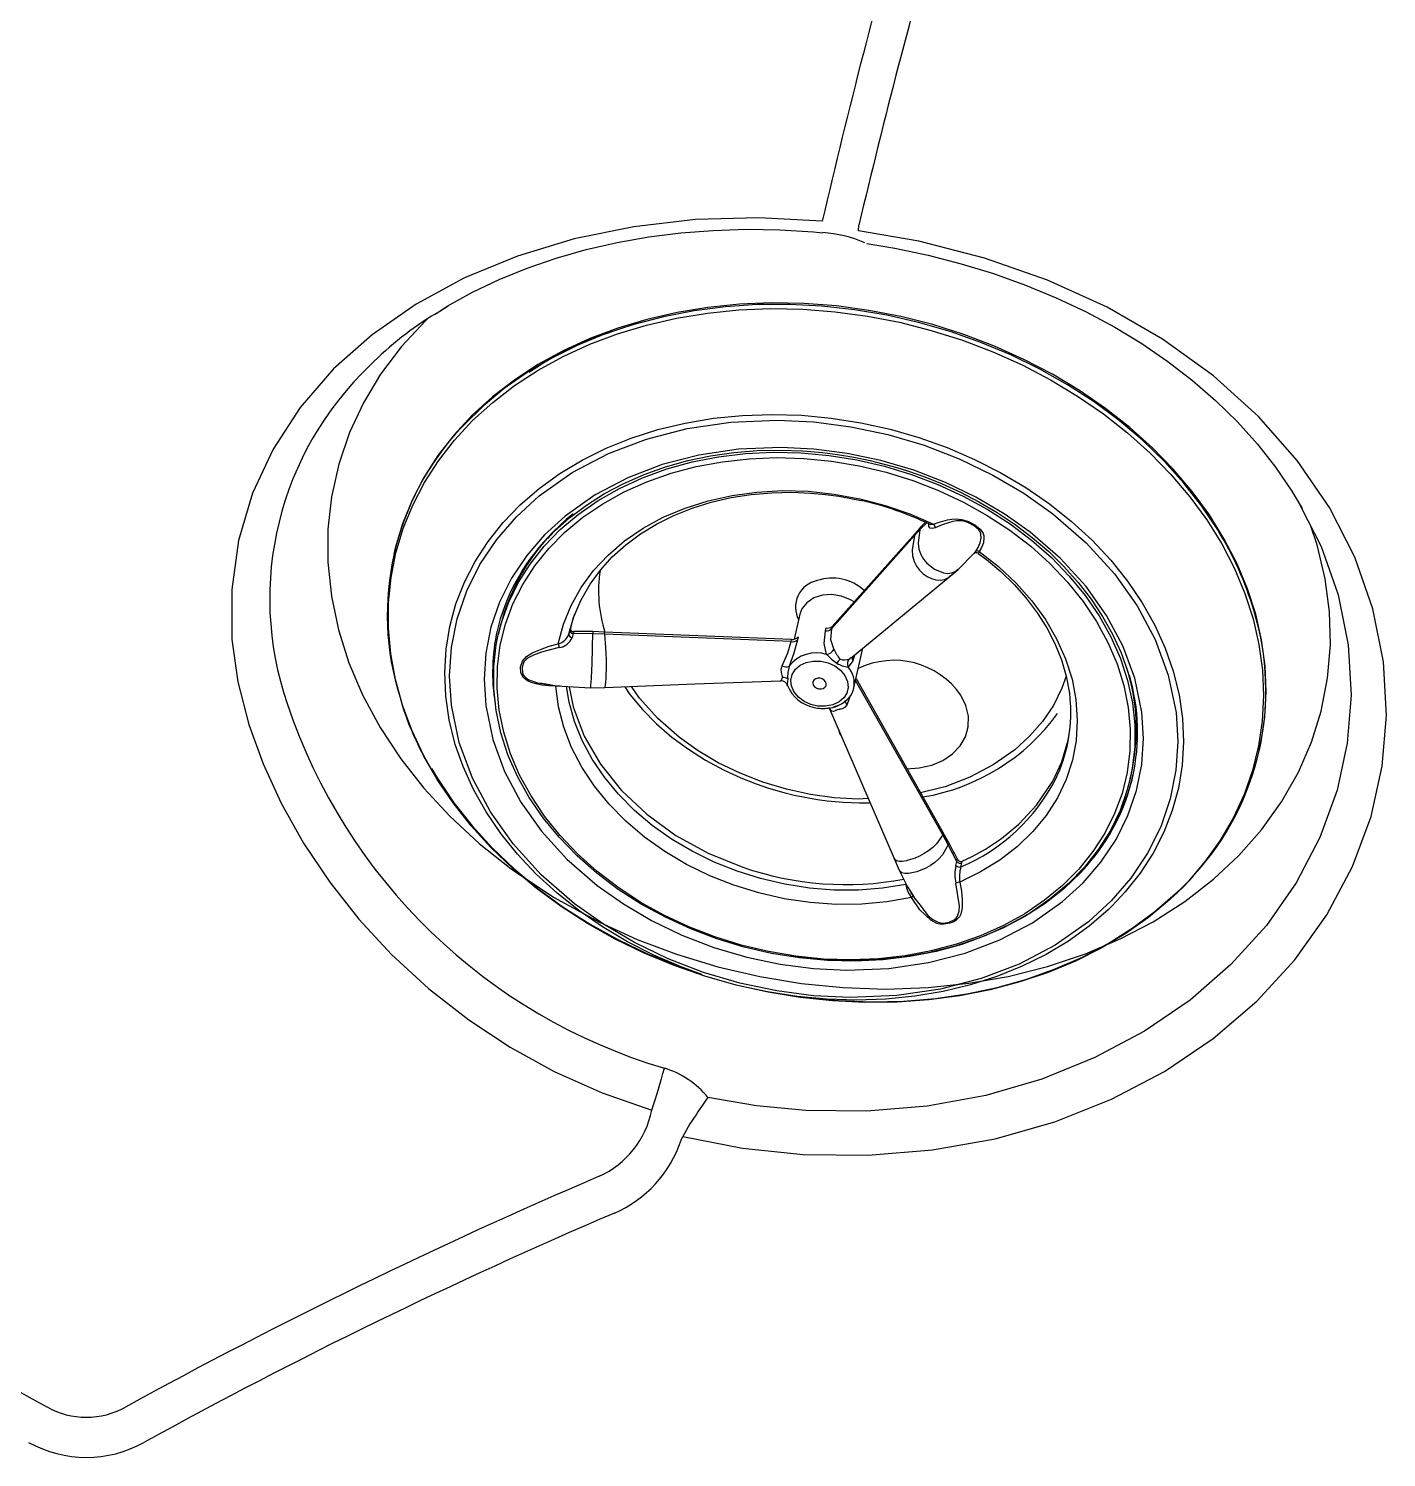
# Model space of a CAD drawing. Extents: x 527 to 611, y 788 to 934.
# Drawn here: x 590.02 to 597.77, y 867 to 875.16 of the extents above; entities that cross this region are included whole.
import ezdxf

# ---------------------------------------------------------------- set-up
doc = ezdxf.new("R2010")
doc.units = 0
doc.header["$MEASUREMENT"] = 0
for name, color, linetype in [('1', 4, 'Continuous'), ('BDIM_GREEN', 3, 'Continuous'), ('BDIM_YELLOW', 2, 'Continuous')]:
    doc.layers.add(name, color=color, linetype=linetype)

# ---------------------------------------------------------------- blocks, each defined once
blk = doc.blocks.new('2018 FLAIR')
at = {"layer": '1', "linetype": 'Continuous', "lineweight": 25}
for p, q in [((67.8636, 70.6443), (67.8651, 70.6772)), ((65.4514, 70.1737), (65.5196, 70.2171)), ((70.3813, 69.0845), (70.3911, 69.0655)), ((66.85, 65.4532), (66.8591, 65.4743))]:
    blk.add_line(p, q, dxfattribs=at)
at = {"layer": '1', "linetype": 'Continuous', "lineweight": 25, "flags": 128}
for points in [[(67.6564, 70.7008), (67.293, 70.7197), (66.9318, 70.7088), (66.5796, 70.6686), (66.2404, 70.5991), (65.9166, 70.5012), (65.6141, 70.3766), (65.3368, 70.2265), (65.0858, 70.0521), (64.8655, 69.8563), (64.6754, 69.6371), (64.5203, 69.3994), (64.4029, 69.1472), (64.3233, 68.8778), (64.2842, 68.5979), (64.286, 68.3126), (64.3195, 68.0698), (64.3815, 67.8269)], [(65.4451, 70.1701), (65.5152, 70.2147), (65.6595, 70.2943), (65.8117, 70.3668), (65.9712, 70.4317), (66.1371, 70.4888), (66.3086, 70.5376), (66.4849, 70.5781), (66.6652, 70.61), (66.8481, 70.6331), (67.034, 70.6477), (67.223, 70.6537), (67.4137, 70.651), (67.6053, 70.6397), (67.6589, 70.6341)], [(66.8591, 65.4743), (67.201, 65.4087), (67.5467, 65.3725), (67.9177, 65.3676), (68.2852, 65.3974), (68.6423, 65.4614), (68.9834, 65.5586), (69.3078, 65.6875), (69.6095, 65.8456), (69.8879, 66.0334), (70.1379, 66.2474), (70.3549, 66.4833), (70.5376, 66.7409), (70.6832, 67.0155), (70.7891, 67.3017), (70.8527, 67.5879), (70.8771, 67.8784), (70.8598, 68.1841), (70.7992, 68.4872), (70.6964, 68.7817), (70.5518, 69.065), (70.3674, 69.3342), (70.147, 69.5848), (69.8893, 69.8166), (69.5995, 70.0257), (69.283, 70.2085), (68.9427, 70.3634), (68.582, 70.4897), (68.208, 70.5854), (67.8636, 70.6443)], [(67.9097, 70.5721), (68.0713, 70.5456), (68.2604, 70.5058), (68.4483, 70.4574), (68.6338, 70.4005), (68.8156, 70.3354), (68.9923, 70.2624), (69.1627, 70.1819), (69.3255, 70.0945), (69.48, 70.0008), (69.6282, 69.8993), (69.7693, 69.7907), (69.9021, 69.6755), (70.0261, 69.5542), (70.1404, 69.4273), (70.2444, 69.2955), (70.3375, 69.1594), (70.3961, 69.0593)], [(65.4021, 70.1422), (65.3904, 70.1319), (65.2536, 69.9841), (65.1346, 69.8261), (65.0369, 69.6639), (64.9575, 69.4942), (64.8956, 69.313), (64.8542, 69.1265), (64.8338, 68.9416), (64.8332, 68.7541), (64.8532, 68.5601), (64.894, 68.3662), (64.9533, 68.1793), (65.0315, 67.9953), (65.1311, 67.8101), (65.2495, 67.6306), (65.3817, 67.463), (65.5299, 67.3031), (65.6979, 67.1479), (65.8805, 67.0031), (66.1221, 66.8417), (66.3839, 66.698)], [(70.3911, 69.0655), (70.5042, 68.8436), (70.574, 68.6438)], [(66.3839, 66.698), (66.5998, 66.5999), (66.8233, 66.5156), (67.0595, 66.4437), (67.3004, 66.3875), (67.5372, 66.3484), (67.7751, 66.3246), (68.0194, 66.3165), (68.2612, 66.325), (68.4923, 66.3491), (68.7179, 66.3887), (68.9427, 66.4453), (69.1583, 66.5175), (69.3576, 66.6022), (69.5453, 66.7006), (69.7252, 66.8154), (69.8902, 66.9432), (70.0352, 67.0789), (70.164, 67.225), (70.2788, 67.3852), (70.3747, 67.5542), (70.449, 67.7257), (70.5043, 67.9031), (70.541, 68.0905), (70.5569, 68.2816), (70.5522, 68.4695), (70.5279, 68.6581), (70.4823, 68.8518), (70.4456, 68.9585)], [(70.574, 68.6438), (70.6008, 68.567), (70.6583, 68.2821), (70.6753, 67.9943), (70.6535, 67.7209), (70.5951, 67.4511), (70.4972, 67.1814), (70.362, 66.9223), (70.1919, 66.679), (69.9894, 66.4559), (69.7559, 66.2534), (69.4956, 66.0752), (69.2132, 65.9249), (68.9094, 65.802), (68.5897, 65.7091), (68.255, 65.6475), (67.9104, 65.6183), (67.5624, 65.6221), (67.2815, 65.6495), (67.003, 65.6978)], [(64.3815, 67.8269), (64.4635, 67.6026), (64.5665, 67.3782), (64.6944, 67.1495), (64.844, 66.926), (65.0106, 66.7153), (65.1966, 66.5143), (65.4078, 66.3196), (65.6375, 66.1401), (65.8747, 65.984), (66.1259, 65.846), (66.3988, 65.7241), (66.6823, 65.6249)], [(66.9133, 65.5653), (66.9008, 65.5459), (66.8591, 65.4743)]]:
    blk.add_lwpolyline(points, dxfattribs=at)
at = {"layer": '1', "linetype": 'Continuous', "lineweight": 25}
for centre, radius, start, end in [((108.4269, 61.2437), 41.853, 164.23996, 166.94068), ((109.4306, 60.8491), 42.7116, 164.17365, 166.69677), ((67.6166, 69.9427), 0.6933, 65.90328, 86.50303), ((66.4556, 68.5105), 1.9428, 121.12231, 135.2711), ((66.3392, 68.5435), 1.8378, 133.44644, 198.96537), ((67.6772, 68.9731), 3.243, 198.46098, 253.46876), ((63.2315, 66.7965), 3.6442, 341.24651, 345.17736), ((66.6103, 65.38), 0.5052, 38.98103, 73.41539), ((70.8073, 63.0262), 4.6487, 144.92099, 146.89359), ((66.1632, 65.7291), 0.5295, 294.48216, 348.64372), ((66.1943, 65.6709), 0.6909, 293.44145, 341.63148), ((48.3026, 36.8253), 30.9436, 61.15666, 66.73421), ((78.4601, 37.0179), 30.7044, 113.1636, 118.7794), ((78.3567, 37.2419), 30.2306, 113.15568, 118.82046), ((63.4544, 64.3295), 0.458, 240.66819, 299.19909), ((63.4544, 64.3177), 0.6754, 240.77682, 299.16768)]:
    blk.add_arc(centre, radius, start, end, dxfattribs=at)
at = {"layer": 'BDIM_GREEN', "linetype": 'Continuous', "lineweight": 25}
for p, q in [((68.2136, 68.9391), (68.1831, 68.905)), ((68.2178, 68.9528), (68.188, 68.9194)), ((68.2178, 68.9528), (68.2136, 68.9391)), ((68.1831, 68.905), (67.7086, 68.3733)), ((67.7117, 68.3857), (68.188, 68.9194)), ((68.188, 68.9194), (68.1831, 68.905)), ((65.2123, 68.808), (65.2104, 68.7996)), ((68.4314, 68.7118), (68.5226, 68.8041)), ((68.3869, 68.6739), (68.4312, 68.7117)), ((67.8214, 68.2065), (68.3861, 68.6732)), ((67.5289, 68.4574), (67.4962, 68.314)), ((65.8133, 68.3709), (65.8061, 68.3393)), ((66.2097, 68.3424), (66.2166, 68.3712)), ((66.2156, 68.3654), (66.2097, 68.3424)), ((66.2249, 68.4023), (66.2179, 68.3747)), ((67.6746, 68.361), (67.6787, 68.3778)), ((67.7086, 68.3733), (67.7117, 68.3857)), ((66.2341, 68.3456), (66.2282, 68.3236)), ((66.2373, 68.3579), (66.2341, 68.3456)), ((66.3458, 68.3444), (66.2341, 68.3456)), ((66.3459, 68.3568), (66.3458, 68.3444)), ((66.4141, 68.3418), (66.3458, 68.3444)), ((66.4128, 68.3542), (66.3459, 68.3568)), ((67.481, 68.3123), (66.4128, 68.3542)), ((66.4141, 68.3418), (66.4128, 68.3542)), ((67.4783, 68.3), (66.4141, 68.3418)), ((67.4783, 68.3), (67.481, 68.3123)), ((67.518, 68.3266), (67.5144, 68.31)), ((67.8366, 68.0358), (67.8881, 68.2616)), ((67.8306, 68.191), (67.8034, 68.1544)), ((66.064, 68.0593), (66.0469, 68.0616)), ((66.3331, 68.035), (66.4138, 68.0369)), ((67.4568, 68.0526), (67.4571, 68.0496)), ((67.8488, 68.0894), (68.3483, 67.2047)), ((67.6935, 67.926), (68.0665, 67.061)), ((67.7558, 67.7727), (67.7646, 67.7612)), ((70.1508, 67.6744), (70.1527, 67.6828)), ((69.4145, 67.5175), (69.4217, 67.5491)), ((68.3571, 67.4715), (68.3475, 67.4685)), ((68.3483, 67.2047), (68.3437, 67.1958)), ((68.3758, 67.1388), (68.3437, 67.1958)), ((68.3798, 67.1489), (68.3483, 67.2047)), ((68.3798, 67.1489), (68.3758, 67.1388)), ((68.4246, 67.0447), (68.3758, 67.1388)), ((68.0666, 67.0609), (68.0956, 66.9955)), ((68.4246, 67.0447), (68.4272, 67.0573)), ((68.4191, 67.0225), (68.4246, 67.0447)), ((68.4472, 67.0135), (68.4531, 67.0366)), ((68.4531, 67.0366), (68.4551, 67.0461)), ((68.168, 66.8598), (68.1642, 66.8665)), ((68.1769, 66.8459), (68.1869, 66.8296)), ((68.1771, 66.8435), (68.2074, 66.8041)), ((66.9192, 66.4161), (66.969, 66.3992)), ((67.5261, 66.2723), (67.5783, 66.266))]:
    blk.add_line(p, q, dxfattribs=at)
at = {"layer": 'BDIM_GREEN', "linetype": 'Continuous', "lineweight": 25, "flags": 128}
for points in [[(65.4577, 67.5135), (65.3789, 67.6521), (65.3127, 67.7938), (65.2595, 67.9379), (65.2194, 68.0834), (65.1928, 68.2298), (65.1797, 68.376), (65.1802, 68.5214), (65.1944, 68.6652), (65.2222, 68.8065), (65.2633, 68.9447), (65.3177, 69.0789), (65.3849, 69.2083), (65.4646, 69.3324), (65.5565, 69.4504), (65.6599, 69.5617), (65.7743, 69.6657), (65.8991, 69.7618), (66.0336, 69.8494), (66.1771, 69.9282), (66.3288, 69.9976), (66.4878, 70.0573), (66.6533, 70.107), (66.8245, 70.1464), (67.0002, 70.1752), (67.1797, 70.1934), (67.3619, 70.2008), (67.5458, 70.1974), (67.7304, 70.1831), (67.9147, 70.1582), (68.0978, 70.1227), (68.2785, 70.0767), (68.4559, 70.0207), (68.6291, 69.9548), (68.7971, 69.8794), (68.959, 69.795), (69.1138, 69.7019), (69.2609, 69.6008), (69.3992, 69.4922), (69.5282, 69.3765), (69.647, 69.2546), (69.7551, 69.127), (69.8518, 68.9945), (69.9367, 68.8577), (70.0092, 68.7175), (70.0689, 68.5745), (70.1156, 68.4296), (70.149, 68.2836), (70.1689, 68.1372), (70.1752, 67.9912), (70.1678, 67.8465), (70.1468, 67.7039), (70.1123, 67.564), (70.0645, 67.4278), (70.0037, 67.2959), (69.9302, 67.169), (69.8443, 67.0479), (69.7467, 66.9331), (69.6377, 66.8254), (69.518, 66.7254), (69.3883, 66.6334), (69.2492, 66.5502), (69.1015, 66.476), (68.946, 66.4114), (68.7836, 66.3567), (68.6152, 66.3121), (68.4416, 66.278), (68.2638, 66.2545), (68.0829, 66.2417), (67.8997, 66.2397), (67.7153, 66.2485), (67.5307, 66.2681), (67.3469, 66.2984), (67.1649, 66.3391), (66.9857, 66.3901), (66.8103, 66.4512), (66.6396, 66.5218), (66.4745, 66.6018), (66.3161, 66.6906), (66.165, 66.7877), (66.0222, 66.8927), (65.8885, 67.0049), (65.7645, 67.1238), (65.651, 67.2486), (65.5485, 67.3788), (65.4577, 67.5135)], [(70.1527, 67.6828), (70.1621, 67.7272), (70.1832, 67.8704), (70.1906, 68.0157), (70.1843, 68.1622), (70.1643, 68.3091), (70.1308, 68.4558), (70.0839, 68.6012), (70.024, 68.7447), (69.9512, 68.8855), (69.866, 69.0228), (69.7689, 69.1559), (69.6604, 69.2839), (69.5411, 69.4064), (69.4116, 69.5224), (69.2727, 69.6315), (69.1252, 69.733), (68.9697, 69.8264), (68.8072, 69.9112), (68.6386, 69.9868), (68.4647, 70.053), (68.2866, 70.1093), (68.1052, 70.1554), (67.9214, 70.191), (67.7364, 70.2161), (67.5511, 70.2303), (67.3664, 70.2338), (67.1836, 70.2263), (67.0034, 70.2081), (66.8269, 70.1791), (66.6551, 70.1396), (66.489, 70.0897), (66.3293, 70.0298), (66.1771, 69.9601), (66.033, 69.8811), (65.898, 69.7931), (65.7727, 69.6966), (65.6578, 69.5923), (65.554, 69.4805), (65.4619, 69.3621), (65.3818, 69.2375), (65.3143, 69.1075), (65.2598, 68.9728), (65.2185, 68.8342), (65.2123, 68.808)], [(65.7611, 67.3282), (65.6586, 67.5199), (65.5833, 67.7237), (65.5391, 67.9363), (65.5286, 68.1024), (65.5394, 68.2666), (65.5721, 68.4307), (65.6264, 68.5892), (65.7019, 68.7406), (65.7976, 68.8832), (65.9099, 69.0129), (66.0397, 69.1314), (66.2287, 69.2648), (66.4347, 69.3729), (66.6522, 69.4559), (66.8839, 69.516), (67.134, 69.553), (67.3989, 69.5642), (67.6086, 69.5537), (67.8183, 69.5266), (68.0302, 69.4819), (68.2376, 69.4206), (68.4383, 69.3432), (68.6301, 69.2507), (68.8075, 69.1464), (68.9726, 69.0295), (69.1633, 68.8635), (69.3239, 68.6869), (69.4538, 68.5039)], [(69.2795, 68.4484), (69.1619, 68.6141), (69.0164, 68.7741), (68.8437, 68.9243), (68.6942, 69.0302), (68.5336, 69.1247), (68.3598, 69.2085), (68.1781, 69.2785), (67.9903, 69.3341), (67.7984, 69.3745), (67.6085, 69.3991), (67.4186, 69.4085), (67.1787, 69.3985), (66.9522, 69.3649), (66.7424, 69.3105), (66.5454, 69.2354), (66.3589, 69.1374), (66.1877, 69.0166), (66.0702, 68.9093), (65.9685, 68.7919), (65.8818, 68.6628), (65.8135, 68.5256), (65.7642, 68.3821), (65.7346, 68.2335), (65.7249, 68.0848), (65.7344, 67.9344), (65.7744, 67.7418), (65.8426, 67.5573), (65.9355, 67.3837)], [(65.9932, 67.4188), (65.9284, 67.5378), (65.8763, 67.6598), (65.8374, 67.7837), (65.812, 67.9086), (65.8002, 68.0336), (65.8022, 68.1577), (65.8179, 68.2799), (65.8473, 68.3994), (65.89, 68.5152), (65.9459, 68.6265), (66.0143, 68.7323), (66.0949, 68.832), (66.187, 68.9247), (66.29, 69.0097), (66.4029, 69.0863), (66.525, 69.1541), (66.6554, 69.2125), (66.793, 69.261), (66.9368, 69.2992), (67.0857, 69.327), (67.2386, 69.344), (67.3943, 69.3501), (67.5516, 69.3453), (67.7093, 69.3297), (67.8663, 69.3033), (68.0212, 69.2664), (68.1731, 69.2191), (68.3206, 69.162), (68.4627, 69.0954), (68.5983, 69.0198), (68.7264, 68.9358), (68.846, 68.844), (68.9561, 68.7452), (69.0559, 68.6401), (69.1448, 68.5295), (69.2219, 68.4142), (69.2868, 68.2951), (69.3389, 68.1732), (69.3777, 68.0493), (69.4032, 67.9244), (69.4149, 67.7994), (69.4129, 67.6753), (69.3972, 67.553), (69.3678, 67.4336), (69.3251, 67.3177), (69.2693, 67.2065), (69.2008, 67.1006), (69.1202, 67.001), (69.0281, 66.9083), (68.9252, 66.8233), (68.8122, 66.7466), (68.6901, 66.6789), (68.5598, 66.6205), (68.4222, 66.572), (68.2784, 66.5337), (68.1295, 66.506), (67.9766, 66.489), (67.8209, 66.4829), (67.6636, 66.4876), (67.5058, 66.5033), (67.3489, 66.5297), (67.1939, 66.5666), (67.042, 66.6139), (66.8945, 66.671), (66.7524, 66.7376), (66.6168, 66.8132), (66.4887, 66.8972), (66.3692, 66.9889), (66.2591, 67.0877), (66.1592, 67.1929), (66.0704, 67.3035), (65.9932, 67.4188)], [(66.0883, 68.888), (66.1253, 68.9276), (66.2132, 69.0065), (66.3092, 69.079), (66.4126, 69.1447), (66.523, 69.2033), (66.6395, 69.2544), (66.7614, 69.2979), (66.8879, 69.3333), (67.0181, 69.3607), (67.1508, 69.3798), (67.2847, 69.3907), (67.4177, 69.3936), (67.5454, 69.3892), (67.6582, 69.3795), (67.7424, 69.3688), (67.8372, 69.353), (67.9303, 69.3337)], [(67.9303, 69.3337), (68.0821, 69.2939), (68.1424, 69.2751), (68.2409, 69.2406), (68.341, 69.2005), (68.4454, 69.1528), (68.5507, 69.098), (68.6552, 69.0363), (68.7571, 68.9681), (68.8553, 68.8937), (68.9487, 68.8136), (69.0362, 68.7281), (69.1172, 68.6376), (69.1909, 68.5428), (69.2566, 68.4439), (69.3139, 68.3415), (69.3622, 68.2361), (69.401, 68.1281), (69.4088, 68.0983)], [(66.1488, 68.2876), (66.1781, 68.3992), (66.2217, 68.5066), (66.2791, 68.6088), (66.3497, 68.7049), (66.4328, 68.7938), (66.5277, 68.8747), (66.6333, 68.9468), (66.7486, 69.0094), (66.8725, 69.0619), (67.0039, 69.1037), (67.1413, 69.1344), (67.2834, 69.1538), (67.4289, 69.1617), (67.5763, 69.1579), (67.7241, 69.1425), (67.8709, 69.1157), (68.0153, 69.0776), (68.1558, 69.0288), (68.2911, 68.9697)], [(66.2435, 68.4543), (66.277, 68.5343), (66.3306, 68.6284), (66.3894, 68.7085), (66.4573, 68.7833), (66.5338, 68.8523), (66.6183, 68.9151), (66.7101, 68.9711), (66.8086, 69.0201), (66.9129, 69.0618), (67.0221, 69.0957), (67.1352, 69.1218), (67.2509, 69.1399), (67.3677, 69.1499), (67.4828, 69.1522), (67.5893, 69.1478), (67.6741, 69.14), (67.7516, 69.1294), (67.8783, 69.105)], [(68.2446, 68.9809), (68.2396, 68.9761), (68.2178, 68.9528)], [(68.3011, 68.9491), (68.2849, 68.9451), (68.2724, 68.9483), (68.2654, 68.9577), (68.2639, 68.9718)], [(68.2911, 68.9697), (68.318, 68.9797), (68.3444, 68.988), (68.3702, 68.9944), (68.3953, 68.9985), (68.4192, 69.0001), (68.4532, 68.9974), (68.4901, 68.9863), (68.528, 68.966), (68.5573, 68.9424), (68.574, 68.9166), (68.5776, 68.9046), (68.5791, 68.892), (68.5758, 68.8641), (68.5658, 68.8376), (68.5521, 68.8147)], [(68.5306, 68.8128), (68.5457, 68.8366), (68.5577, 68.8633), (68.564, 68.8911), (68.5622, 68.9147), (68.5573, 68.9271), (68.5492, 68.9387), (68.5224, 68.9607), (68.4869, 68.9797), (68.47, 68.9855), (68.4532, 68.9887), (68.4381, 68.9896), (68.4227, 68.9887), (68.4009, 68.9851), (68.3774, 68.9788), (68.3409, 68.966), (68.3011, 68.9491)], [(68.5521, 68.8147), (68.6629, 68.7277), (68.7634, 68.6333), (68.8528, 68.5326), (68.93, 68.4263), (68.9943, 68.3157), (69.0451, 68.2018), (69.082, 68.0857), (69.1044, 67.9686), (69.1123, 67.8515), (69.1054, 67.7358), (69.084, 67.6224), (69.0482, 67.5126), (68.9983, 67.4074), (68.9349, 67.3078), (68.8586, 67.2149), (68.7701, 67.1295), (68.6703, 67.0524), (68.5602, 66.9845), (68.4408, 66.9264)], [(68.5235, 68.8032), (68.5236, 68.8034), (68.5284, 68.8098)], [(68.5285, 68.8096), (68.5277, 68.8077), (68.5316, 68.8078), (68.5351, 68.808), (68.5393, 68.8076), (68.5437, 68.8063), (68.5478, 68.8039)], [(68.5471, 68.8034), (68.5936, 68.7691), (68.675, 68.7002), (68.7509, 68.6262), (68.8204, 68.5476), (68.8828, 68.4647), (68.9375, 68.3782), (68.9837, 68.2886), (69.021, 68.1962), (69.0489, 68.1017), (69.0668, 68.0054), (69.0715, 67.9443)], [(67.8373, 68.5264), (67.818, 68.5381), (67.7665, 68.5589), (67.7113, 68.5679), (67.6568, 68.5644), (67.6075, 68.5488), (67.5674, 68.5221), (67.5398, 68.4867), (67.5289, 68.4574)], [(69.4538, 68.5039), (69.5563, 68.3123), (69.6317, 68.1085), (69.6758, 67.8959), (69.6863, 67.7298), (69.6756, 67.5655), (69.6429, 67.4015), (69.5885, 67.243), (69.5131, 67.0916), (69.4174, 66.949), (69.305, 66.8193), (69.1753, 66.7008), (68.9863, 66.5674), (68.7803, 66.4592), (68.5627, 66.3763), (68.3311, 66.3162), (68.081, 66.2792), (67.816, 66.268), (67.6064, 66.2784), (67.3967, 66.3056), (67.1848, 66.3503), (66.9774, 66.4116), (66.7767, 66.4889), (66.5848, 66.5815), (66.4075, 66.6858), (66.2424, 66.8027), (66.0517, 66.9687), (65.891, 67.1453), (65.7611, 67.3282)], [(65.9355, 67.3837), (66.0531, 67.2181), (66.1986, 67.0581), (66.3713, 66.9078), (66.5208, 66.802), (66.6814, 66.7075), (66.8551, 66.6237), (67.0369, 66.5537), (67.2247, 66.4981), (67.4166, 66.4577), (67.6065, 66.4331), (67.7964, 66.4236), (68.0362, 66.4337), (68.2627, 66.4673), (68.4726, 66.5217), (68.6695, 66.5968), (68.8561, 66.6947), (69.0273, 66.8155), (69.1447, 66.9228), (69.2465, 67.0403), (69.3332, 67.1694), (69.4015, 67.3065), (69.4507, 67.4501), (69.4803, 67.5986), (69.49, 67.7473), (69.4805, 67.8978), (69.4406, 68.0903), (69.3723, 68.2749), (69.2795, 68.4484)], [(66.2102, 68.3435), (66.2366, 68.4376), (66.2435, 68.4543)], [(67.681, 68.2271), (67.6665, 68.2885), (67.6746, 68.361)], [(67.7086, 68.3733), (67.7028, 68.3128), (67.7221, 68.2556)], [(69.4145, 67.5175), (69.3977, 67.4531), (69.356, 67.3352), (69.301, 67.222), (69.2331, 67.114), (69.1528, 67.0123), (69.0608, 66.9176), (68.9578, 66.8305), (68.8445, 66.7518), (68.7218, 66.6821), (68.5907, 66.6218), (68.4521, 66.5715), (68.3071, 66.5315), (68.1568, 66.5022), (68.0023, 66.4837), (67.8448, 66.4762), (67.6856, 66.4797), (67.5258, 66.4943), (67.3666, 66.5198), (67.2093, 66.556), (67.055, 66.6026), (66.905, 66.6594), (66.7603, 66.7258), (66.6221, 66.8013), (66.4915, 66.8855), (66.3693, 66.9775), (66.2566, 67.0768), (66.1542, 67.1826), (66.0628, 67.2941), (65.9833, 67.4104), (65.9161, 67.5306), (65.8618, 67.6539), (65.8208, 67.7792), (65.7935, 67.9057), (65.78, 68.0324), (65.7804, 68.1582), (65.7947, 68.2823), (65.8061, 68.3393)], [(66.1345, 68.045), (66.0925, 68.0469), (66.0552, 68.0513), (66.0226, 68.0578), (65.9947, 68.0664), (65.9722, 68.0768), (65.9482, 68.0958), (65.9344, 68.1225), (65.9334, 68.1562), (65.944, 68.1878), (65.9681, 68.2146), (65.9829, 68.2251), (66.0006, 68.2353), (66.0466, 68.2555), (66.0978, 68.2729), (66.1488, 68.2876)], [(66.3459, 68.3568), (66.2855, 68.3582), (66.2373, 68.3579)], [(67.4278, 68.1619), (67.4589, 68.2351), (67.4783, 68.3)], [(67.5144, 68.31), (67.4935, 68.2335), (67.4674, 68.1591)], [(67.4286, 68.095), (67.4283, 68.1008), (67.4268, 68.1075), (67.4231, 68.1233), (67.4223, 68.1423), (67.4278, 68.1619)], [(67.4767, 68.0805), (67.484, 68.1125), (67.5024, 68.1419), (67.5305, 68.1655), (67.565, 68.1813), (67.6045, 68.189), (67.6478, 68.1882), (67.6906, 68.1782), (67.7286, 68.1607)], [(67.7286, 68.1607), (67.76, 68.1373), (67.7851, 68.1071), (67.8003, 68.0729), (67.8037, 68.0381), (67.796, 68.0063), (67.7789, 67.9791), (67.7517, 67.9556), (67.7155, 67.9388), (67.6738, 67.9308), (67.6312, 67.9321), (67.5916, 67.9412), (67.5535, 67.9584), (67.5197, 67.9835), (67.4944, 68.0145), (67.48, 68.0481), (67.4767, 68.0805)], [(66.0482, 68.0649), (66.1389, 68.0467), (66.3331, 68.035)], [(68.1655, 66.8388), (68.0253, 66.8142), (67.8812, 66.8012), (67.7345, 66.7997), (67.5867, 66.8099), (67.4392, 66.8316), (67.2936, 66.8646), (67.1511, 66.9086), (67.0133, 66.9632), (66.8816, 67.0277), (66.7571, 67.1017), (66.6411, 67.1842), (66.5347, 67.2747), (66.4391, 67.3721), (66.3551, 67.4754), (66.2836, 67.5838), (66.2253, 67.696), (66.1808, 67.811), (66.1504, 67.9277), (66.1345, 68.045)], [(66.2117, 68.0423), (66.2338, 67.9266), (66.2968, 67.7604), (66.3893, 67.6005), (66.5091, 67.4507), (66.6538, 67.3141), (66.8199, 67.1937), (67.0041, 67.0922), (67.2021, 67.0118)], [(66.4138, 68.0369), (66.9281, 68.0585), (67.4195, 68.0758)], [(66.528, 68.0417), (66.5582, 67.9982), (66.6301, 67.912), (66.7102, 67.8306), (66.7977, 67.7548), (66.8915, 67.6852), (66.9903, 67.6225), (67.0919, 67.5675), (67.1916, 67.5216), (67.2781, 67.4876), (67.3497, 67.4633), (67.4361, 67.4383), (67.4953, 67.4237), (67.6296, 67.3984), (67.6844, 67.391), (67.7753, 67.3825), (67.8695, 67.3786), (67.9292, 67.3794)], [(67.4194, 68.0764), (67.4184, 68.0761), (67.4192, 68.0772)], [(67.6749, 68.071), (67.667, 68.08), (67.6561, 68.0867), (67.6434, 68.0903), (67.6304, 68.0906), (67.6185, 68.0874), (67.609, 68.0811), (67.603, 68.0725), (67.6013, 68.0624), (67.6039, 68.0521), (67.6056, 68.049)], [(67.6056, 68.049), (67.6135, 68.0401), (67.6244, 68.0334), (67.6371, 68.0297), (67.6501, 68.0294), (67.6621, 68.0326), (67.6715, 68.0389), (67.6775, 68.0475), (67.6792, 68.0576), (67.6766, 68.0679), (67.6749, 68.071)], [(68.1396, 67.5743), (68.2101, 67.5783), (68.281, 67.5943), (68.345, 67.6213), (68.3997, 67.6583), (68.4429, 67.7039), (68.4731, 67.7565), (68.4891, 67.8135), (68.4902, 67.8737), (68.4764, 67.9344), (68.448, 67.9931)], [(67.7976, 67.9422), (67.7859, 67.9263), (67.7699, 67.9169), (67.7612, 67.9144), (67.7555, 67.9132), (67.7539, 67.9129), (67.7534, 67.9128), (67.7531, 67.9127), (67.7402, 67.9098), (67.7298, 67.9052), (67.72, 67.901), (67.7108, 67.9025), (67.7018, 67.9117)], [(67.7228, 67.927), (67.7212, 67.9264), (67.7208, 67.9262)], [(66.969, 66.3992), (66.8501, 66.4427), (66.6942, 66.5098), (66.5443, 66.5861), (66.4013, 66.671), (66.2661, 66.7641), (66.1397, 66.8647), (66.0227, 66.9721), (65.9161, 67.0858), (65.8204, 67.2049), (65.7364, 67.3287), (65.6644, 67.4563), (65.6052, 67.587), (65.5611, 67.7124)], [(68.4551, 67.0461), (68.5121, 67.0734), (68.5878, 67.1153), (68.6785, 67.1752), (68.7783, 67.2572), (68.8796, 67.3653), (68.9723, 67.5032), (69.0232, 67.6128), (69.0606, 67.7367), (69.0669, 67.782)], [(65.3728, 67.6619), (65.3803, 67.6463), (65.4482, 67.5272)], [(65.4246, 67.5763), (65.4607, 67.5159), (65.5526, 67.3798), (65.6564, 67.2483), (65.7714, 67.1223), (65.8972, 67.0025), (66.0328, 66.8894), (66.1777, 66.7838), (66.331, 66.6863), (66.4918, 66.5973), (66.6592, 66.5174), (66.8323, 66.4471), (66.9192, 66.4161)], [(68.0956, 66.9956), (68.1433, 66.9003), (68.1769, 66.8459)], [(68.3806, 66.6989), (68.4087, 66.7117), (68.42, 66.7212), (68.4285, 66.7328), (68.4377, 66.7605), (68.4396, 66.7909), (68.4191, 66.9205)], [(68.4408, 66.9264), (68.4502, 66.8756), (68.4556, 66.8258), (68.4548, 66.7804), (68.4465, 66.7445), (68.4388, 66.7292), (68.4287, 66.7164), (68.4185, 66.7077), (68.4064, 66.7002), (68.3849, 66.6915)], [(69.6573, 66.8422), (69.7191, 66.9005), (69.7747, 66.9614)], [(67.5783, 66.266), (67.7486, 66.2501), (67.9348, 66.2432), (68.1195, 66.2473), (68.3018, 66.2625), (68.4806, 66.2887), (68.6549, 66.3256), (68.8238, 66.3732), (68.9862, 66.4311), (69.1413, 66.499), (69.2882, 66.5766), (69.4261, 66.6633), (69.5542, 66.7588), (69.6719, 66.8624), (69.675, 66.8655)], [(68.3849, 66.6915), (68.3396, 66.685), (68.3093, 66.6914), (68.2762, 66.709), (68.214, 66.769), (68.1655, 66.8388)], [(69.3106, 66.7911), (69.2881, 66.7694), (69.1799, 66.6759), (69.0616, 66.5905), (68.9338, 66.5138), (68.7974, 66.4462), (68.6533, 66.3882), (68.5025, 66.3402), (68.3458, 66.3024), (68.1844, 66.2752), (68.0193, 66.2586), (67.8515, 66.2529), (67.6821, 66.2581), (67.5122, 66.274), (67.343, 66.3006), (67.2442, 66.3213)], [(68.3849, 66.6915), (68.3828, 66.6956), (68.3806, 66.6989)]]:
    blk.add_lwpolyline(points, dxfattribs=at)
at = {"layer": 'BDIM_GREEN', "linetype": 'Continuous', "lineweight": 25}
for centre, radius, start, end in [((66.734, 68.4526), 1.5615, 136.63875, 197.6246), ((67.5028, 67.3966), 1.7492, 64.0783, 77.6065), ((66.9769, 68.091), 1.1968, 128.43044, 166.47683), ((68.2772, 68.9502), 0.0239, 357.48815, 54.65452), ((66.9381, 68.0861), 1.1718, 136.31896, 166.78614), ((68.5427, 68.7986), 0.0186, 59.6675, 130.28264), ((67.6562, 68.4974), 0.1533, 100.8808, 208.41976), ((67.7147, 68.3983), 0.2645, 46.91478, 109.30289), ((68.6291, 68.0211), 1.5595, 317.52655, 17.11427), ((66.9171, 68.1229), 1.1432, 167.83609, 188.88165), ((66.2344, 68.3644), 0.0188, 177.01735, 269.31056), ((66.2343, 68.374), 0.0164, 177.07092, 280.37688), ((67.6803, 68.3982), 0.0377, 261.19601, 318.61544), ((67.6876, 68.4132), 0.0366, 255.88239, 311.22908), ((66.1256, 68.3747), 0.0901, 284.91904, 338.97056), ((66.2983, 68.3133), 0.1517, 189.74776, 198.33513), ((66.1389, 68.3613), 0.097, 279.15149, 337.12706), ((66.2284, 68.3423), 0.0187, 179.93306, 269.51954), ((67.4867, 68.3398), 0.0407, 258.14091, 312.8319), ((67.4839, 68.3597), 0.0475, 266.4986, 315.85086), ((67.6227, 68.0408), 0.1952, 72.62232, 142.69982), ((67.6739, 68.2811), 0.0545, 277.50085, 332.03588), ((67.9404, 68.465), 0.3519, 222.52041, 235.18312), ((67.9602, 68.3669), 0.2628, 205.04615, 219.50777), ((67.8391, 68.1191), 0.1148, 135.40727, 150.23933), ((67.7827, 68.2676), 0.0725, 249.52993, 294.58221), ((67.8379, 68.1721), 0.0387, 130.20436, 207.1421), ((67.4507, 68.2047), 0.0486, 241.82679, 290.15118), ((67.6449, 68.1018), 0.1866, 162.10456, 184.62386), ((67.8244, 68.3219), 0.1688, 239.78943, 262.85654), ((68.0659, 67.7276), 0.4653, 34.79433, 116.02947), ((68.2889, 67.8001), 1.1602, 347.50396, 17.77634), ((67.4198, 68.037), 0.0396, 12.86316, 92.25622), ((67.4299, 68.0397), 0.0553, 58.29011, 91.33612), ((67.6473, 68.1252), 0.2044, 201.67401, 259.29731), ((67.7026, 68.0671), 0.1376, 295.40386, 346.42549), ((68.3096, 67.7819), 1.1468, 318.31809, 16.39262), ((66.7881, 68.4154), 1.6034, 196.06738, 208.03341), ((68.1979, 67.8956), 0.8772, 334.42308, 3.70388), ((67.6594, 68.1161), 0.1982, 255.37439, 279.02073), ((67.8281, 67.6488), 0.2974, 105.81543, 110.73021), ((68.0355, 68.5861), 1.1893, 279.44898, 324.15438), ((68.3189, 67.8037), 1.1436, 325.4625, 346.50003), ((67.1507, 66.4545), 1.4117, 25.27805, 29.46615), ((68.447, 67.0664), 0.0217, 204.6996, 292.07947), ((67.7917, 68.7145), 1.8018, 250.90154, 280.55914), ((68.6314, 66.9716), 0.2183, 166.51143, 193.52626), ((68.4392, 67.0369), 0.0247, 215.5702, 288.97981), ((68.4439, 67.0583), 0.0236, 215.05483, 293.00454), ((68.6496, 66.9549), 0.2107, 163.84713, 187.76971), ((68.2752, 66.9304), 0.1429, 186.76318, 219.88439), ((68.4484, 66.8557), 0.0712, 96.10754, 114.27062), ((68.1801, 66.8194), 0.0243, 97.22254, 127.00303)]:
    blk.add_arc(centre, radius, start, end, dxfattribs=at)
at = {"layer": 'BDIM_YELLOW', "linetype": 'Continuous', "lineweight": 25}
for p, q in [((68.2548, 68.9806), (68.2136, 68.9391)), ((68.5209, 68.8023), (68.5207, 68.8009)), ((68.5284, 68.8098), (68.5306, 68.8128)), ((66.2179, 68.3746), (66.2156, 68.3654)), ((67.8129, 68.2016), (67.8193, 68.2089)), ((67.8401, 68.2219), (67.8306, 68.191)), ((68.3437, 67.1958), (67.8461, 68.0772)), ((67.8151, 67.9893), (67.7976, 67.9422)), ((67.7558, 67.7727), (67.7513, 67.8004)), ((68.3475, 67.4685), (68.2178, 67.4358)), ((68.1644, 66.8662), (68.1771, 66.8435))]:
    blk.add_line(p, q, dxfattribs=at)
at = {"layer": 'BDIM_YELLOW', "linetype": 'Continuous', "lineweight": 25, "flags": 128}
for points in [[(69.9138, 68.9371), (69.8234, 69.0727), (69.7213, 69.2037), (69.6081, 69.3294), (69.4843, 69.4491), (69.3506, 69.5622), (69.2079, 69.6681), (69.0568, 69.7661), (68.8982, 69.8559), (68.7329, 69.9367), (68.5619, 70.0083), (68.3861, 70.0702), (68.2064, 70.1221), (68.0238, 70.1637), (67.8394, 70.1948), (67.6541, 70.2152), (67.469, 70.2248), (67.285, 70.2235), (67.1031, 70.2114), (66.9245, 70.1885), (66.7499, 70.1549), (66.5805, 70.1109), (66.417, 70.0566), (66.2604, 69.9924), (66.1116, 69.9186), (65.9714, 69.8356), (65.8405, 69.7439), (65.7197, 69.6439), (65.6095, 69.5363), (65.5987, 69.5247)], [(65.5611, 67.7124), (65.5589, 67.7198), (65.5259, 67.854), (65.5064, 67.9887), (65.5005, 68.1229), (65.5084, 68.2559), (65.5298, 68.3867), (65.5648, 68.5146), (65.613, 68.6386), (65.6741, 68.7579), (65.7479, 68.8719), (65.8336, 68.9797), (65.9309, 69.0807), (66.0391, 69.1742), (66.1575, 69.2596), (66.2853, 69.3364), (66.4217, 69.4039), (66.5657, 69.4619), (66.7166, 69.51), (66.8732, 69.5477), (67.0346, 69.5749), (67.1998, 69.5915), (67.3676, 69.5972), (67.537, 69.5921), (67.7068, 69.5761), (67.876, 69.5495), (68.0435, 69.5123), (68.2082, 69.4648), (68.3689, 69.4074), (68.5248, 69.3403), (68.6747, 69.2641), (68.8177, 69.1791), (68.9529, 69.0861), (69.0794, 68.9855), (69.1963, 68.878), (69.303, 68.7643), (69.3986, 68.6452), (69.4827, 68.5215)], [(66.7685, 69.2853), (66.9135, 69.3253), (67.0638, 69.3546), (67.2183, 69.3731), (67.3757, 69.3806), (67.535, 69.3771), (67.6948, 69.3625), (67.8539, 69.337), (68.0113, 69.3008), (68.1655, 69.2542), (68.3156, 69.1974), (68.4602, 69.131), (68.5984, 69.0555), (68.7291, 68.9713), (68.8513, 68.8793), (68.964, 68.78), (69.0664, 68.6742), (69.1577, 68.5627), (69.2373, 68.4464), (69.3045, 68.3262), (69.3588, 68.2029), (69.3997, 68.0776), (69.4271, 67.9511), (69.4406, 67.8245), (69.4402, 67.6986), (69.4259, 67.5745), (69.4145, 67.5175)], [(65.8061, 68.3393), (65.8228, 68.4038), (65.8646, 68.5216), (65.9196, 68.6348), (65.9875, 68.7428), (66.0678, 68.8445), (66.1598, 68.9392), (66.2628, 69.0263), (66.3761, 69.105), (66.4988, 69.1747), (66.6299, 69.235), (66.7685, 69.2853)], [(68.2136, 68.9391), (68.203, 68.8614), (68.2079, 68.8278), (68.2183, 68.7979), (68.2334, 68.7714), (68.2522, 68.7484), (68.2975, 68.7127), (68.3474, 68.6919), (68.3723, 68.6889), (68.3965, 68.692), (68.4192, 68.7023), (68.4307, 68.7125)], [(68.2644, 68.9725), (68.2645, 68.9723), (68.2762, 68.968), (68.2911, 68.9697)], [(68.1831, 68.905), (68.1685, 68.8236), (68.1716, 68.7887), (68.1804, 68.7577), (68.1941, 68.7304), (68.2118, 68.707), (68.2325, 68.6873), (68.2554, 68.6714), (68.2796, 68.6593), (68.3045, 68.6519), (68.3295, 68.65), (68.354, 68.6546), (68.3775, 68.6665), (68.3864, 68.6747)], [(68.5521, 68.8147), (68.5483, 68.8065), (68.5478, 68.8044)], [(66.2166, 68.3712), (66.24, 68.4476), (66.2436, 68.4577)], [(69.4827, 68.5215), (69.5546, 68.3938), (69.6139, 68.2632), (69.6602, 68.1303), (69.6932, 67.9961), (69.7127, 67.8614), (69.7185, 67.7272), (69.7107, 67.5942), (69.6892, 67.4634), (69.6543, 67.3356), (69.6061, 67.2116), (69.5449, 67.0922), (69.4712, 66.9782), (69.3854, 66.8704), (69.3106, 66.7911)], [(66.3331, 68.0356), (66.3333, 68.0351), (66.3343, 68.04), (66.3354, 68.0513), (66.338, 68.0888), (66.3406, 68.1398), (66.3419, 68.1692), (66.343, 68.2008), (66.344, 68.2344), (66.3449, 68.2697), (66.3458, 68.3444)], [(66.4138, 68.037), (66.4139, 68.0369), (66.4164, 68.0409), (66.4186, 68.0514), (66.4204, 68.0674), (66.4219, 68.0876), (66.423, 68.1111), (66.4236, 68.1376), (66.4238, 68.1668), (66.4234, 68.1983), (66.4223, 68.2318), (66.4204, 68.2671), (66.4141, 68.3418), (66.4141, 68.3418)], [(66.1543, 68.2656), (66.1032, 68.2529), (66.053, 68.2387), (66.008, 68.2229), (65.9763, 68.2064), (65.963, 68.1957), (65.953, 68.1837), (65.9429, 68.1548), (65.9439, 68.1232), (65.949, 68.1103), (65.9575, 68.0991), (65.9679, 68.0902), (65.9809, 68.0824), (66.003, 68.0731), (66.0306, 68.0651), (66.08, 68.0565), (66.0955, 68.0554)], [(66.1592, 68.0455), (66.1565, 68.0449), (66.1345, 68.045)], [(68.1333, 66.9136), (67.9994, 66.8922), (67.8621, 66.8816), (67.7226, 66.8817), (67.5823, 66.8927), (67.4424, 66.9143), (67.3043, 66.9465), (67.1694, 66.9889), (67.0388, 67.041), (66.9138, 67.1025), (66.7956, 67.1727), (66.6853, 67.2509), (66.584, 67.3365), (66.4926, 67.4286), (66.412, 67.5263), (66.3429, 67.6287), (66.286, 67.7349), (66.2419, 67.8438), (66.2109, 67.9544), (66.1958, 68.0432)], [(67.919, 67.4032), (67.8611, 67.4011), (67.7248, 67.4086), (67.5886, 67.4269), (67.451, 67.4566), (67.3165, 67.4971), (67.1864, 67.5479), (67.0621, 67.6086), (66.9472, 67.6768), (66.8404, 67.7531), (66.717, 67.8614), (66.6132, 67.9765), (66.5662, 68.0433)], [(67.459, 68.0867), (67.4564, 68.0571), (67.4568, 68.0526)], [(69.0485, 68.1031), (69.0246, 68.0342), (68.9754, 67.9359), (68.913, 67.8434), (68.8398, 67.7592), (68.7554, 67.6823), (68.6325, 67.5957), (68.4985, 67.5254), (68.3571, 67.4715)], [(67.694, 67.9214), (67.6964, 67.92), (67.7018, 67.9117)], [(68.3437, 67.1958), (68.3085, 67.1458), (68.2866, 67.1246), (68.2628, 67.1059), (68.2376, 67.0896), (68.2116, 67.0758), (68.1856, 67.0643), (68.1602, 67.0552), (68.136, 67.0485), (68.1139, 67.0446), (68.0948, 67.0442), (68.0797, 67.0476), (68.0695, 67.0555), (68.0674, 67.0614)], [(68.3758, 67.1388), (68.3434, 67.0828), (68.3224, 67.0595), (68.2991, 67.0391), (68.2741, 67.0217), (68.2481, 67.007), (68.1958, 66.9855), (68.1477, 66.975), (68.1275, 66.975), (68.1111, 66.9793), (68.0995, 66.9885), (68.0965, 66.996)], [(69.1661, 67.0193), (69.1303, 66.9801), (69.0347, 66.889), (68.9285, 66.8056), (68.8126, 66.7306), (68.6878, 66.6646), (68.5551, 66.608), (68.4154, 66.5613), (68.2697, 66.5248), (68.1192, 66.4987), (67.9649, 66.4834), (67.8081, 66.4788), (67.6497, 66.4851), (67.4911, 66.5021), (67.4746, 66.5045)], [(68.2074, 66.8041), (68.2613, 66.7341), (68.2876, 66.7126), (68.3172, 66.6974), (68.3331, 66.6936), (68.3492, 66.6928), (68.3806, 66.6989)]]:
    blk.add_lwpolyline(points, dxfattribs=at)
at = {"layer": 'BDIM_YELLOW', "linetype": 'Continuous', "lineweight": 25}
for centre, radius, start, end in [((66.9479, 68.4721), 1.6704, 107.01433, 125.28081), ((68.2957, 67.9339), 1.9039, 16.66957, 31.79899), ((67.1691, 68.5885), 0.7902, 171.43409, 197.34433), ((67.8547, 68.2051), 0.0279, 160.85236, 210.27093), ((67.7026, 68.0623), 0.1366, 348.4164, 42.42424), ((67.3904, 68.1038), 0.0392, 317.19973, 346.95715), ((67.6763, 68.0895), 0.1699, 274.78459, 310.84985), ((67.8072, 67.9596), 0.0199, 178.26844, 241.09501), ((68.0277, 68.0088), 1.0801, 292.85633, 332.90539)]:
    blk.add_arc(centre, radius, start, end, dxfattribs=at)

msp = doc.modelspace()

# ---------------------------------------------------------------- block references
at = {"layer": '1'}
msp.add_blockref('2018 FLAIR', (526.8953, 803.3624), dxfattribs=at)

doc.saveas('drawing.dxf')
